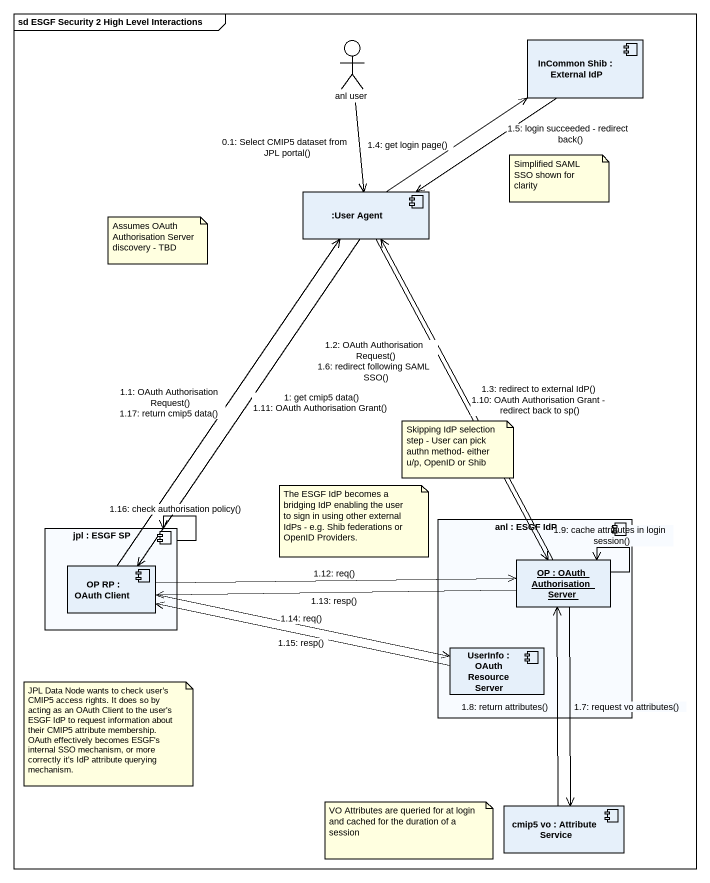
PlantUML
@startuml
mainframe sd ESGF Security 2 High Level Interactions
allowmixing
hide circle
hide empty members
actor "anl user" as anl_user
component "InCommon Shib : External IdP" as InCommon_Shib
component ":User Agent" as User_Agent
component "jpl : ESGF SP" as jpl {
  component "OP RP : OAuth Client" as OP_RP
}
component "anl : ESGF IdP" as anl {
  object "OP : OAuth Authorisation Server" as OP
  component "UserInfo : OAuth Resource Server" as UserInfo
}
component "cmip5 vo : Attribute Service" as cmip5_vo
anl_user --> User_Agent : 0.1: Select CMIP5 dataset from JPL portal()
User_Agent --> OP_RP : 1: get cmip5 data()\n1.11: OAuth Authorisation Grant()
OP_RP -up-> User_Agent : 1.1: OAuth Authorisation Request()\n1.17: return cmip5 data()
User_Agent --> OP : 1.2: OAuth Authorisation Request()\n1.6: redirect following SAML SSO()
OP -up-> User_Agent : 1.3: redirect to external IdP()\n1.10: OAuth Authorisation Grant - redirect back to sp()
User_Agent -up-> InCommon_Shib : 1.4: get login page()
InCommon_Shib --> User_Agent : 1.5: login succeeded - redirect back()
OP --> cmip5_vo : 1.7: request vo attributes()
cmip5_vo -up-> OP : 1.8: return attributes()
OP --> OP : 1.9: cache attributes in login session()
OP_RP -right-> OP : 1.12: req()
OP -left-> OP_RP : 1.13: resp()
OP_RP -right-> UserInfo : 1.14: req()
UserInfo -left-> OP_RP : 1.15: resp()
jpl --> jpl : 1.16: check authorisation policy()
note as N1
  Simplified SAML SSO shown for clarity
end note
note as N2
  Assumes OAuth Authorisation Server discovery - TBD
end note
note as N3
  Skipping IdP selection step - User can pick authn method- either u/p, OpenID or Shib
end note
note as N4
  The ESGF IdP becomes a bridging IdP enabling the user to sign in using other external IdPs - e.g. Shib federations or OpenID Providers.
end note
note as N5
  JPL Data Node wants to check user's CMIP5 access rights. It does so by acting as an OAuth Client to the user's ESGF IdP to request information about their CMIP5 attribute membership. OAuth effectively becomes ESGF's internal SSO mechanism, or more correctly it's IdP attribute querying mechanism.
end note
note as N6
  VO Attributes are queried for at login and cached for the duration of a session
end note
@enduml
